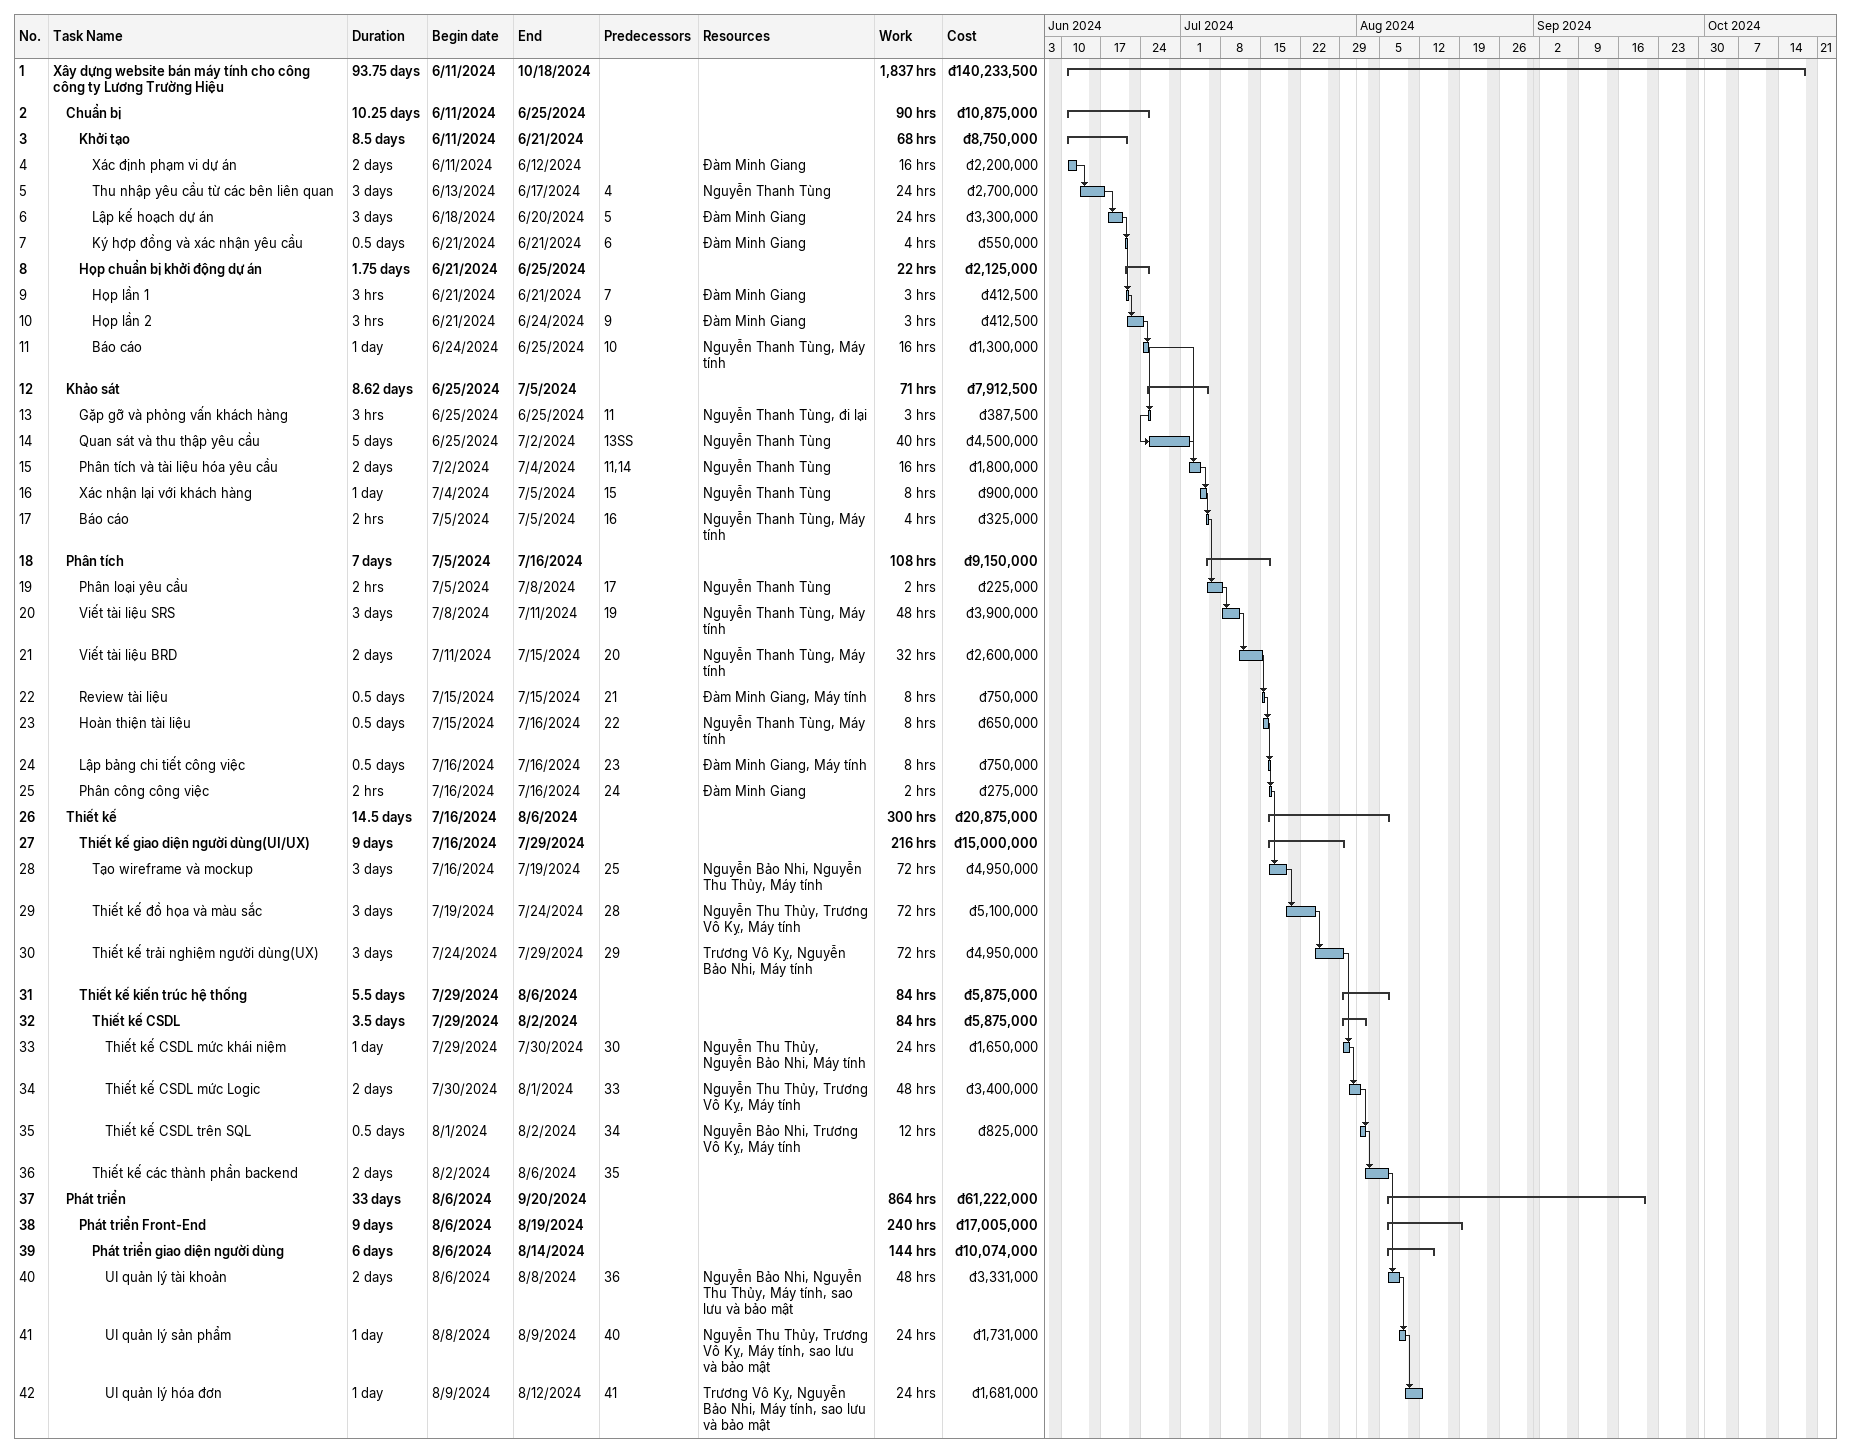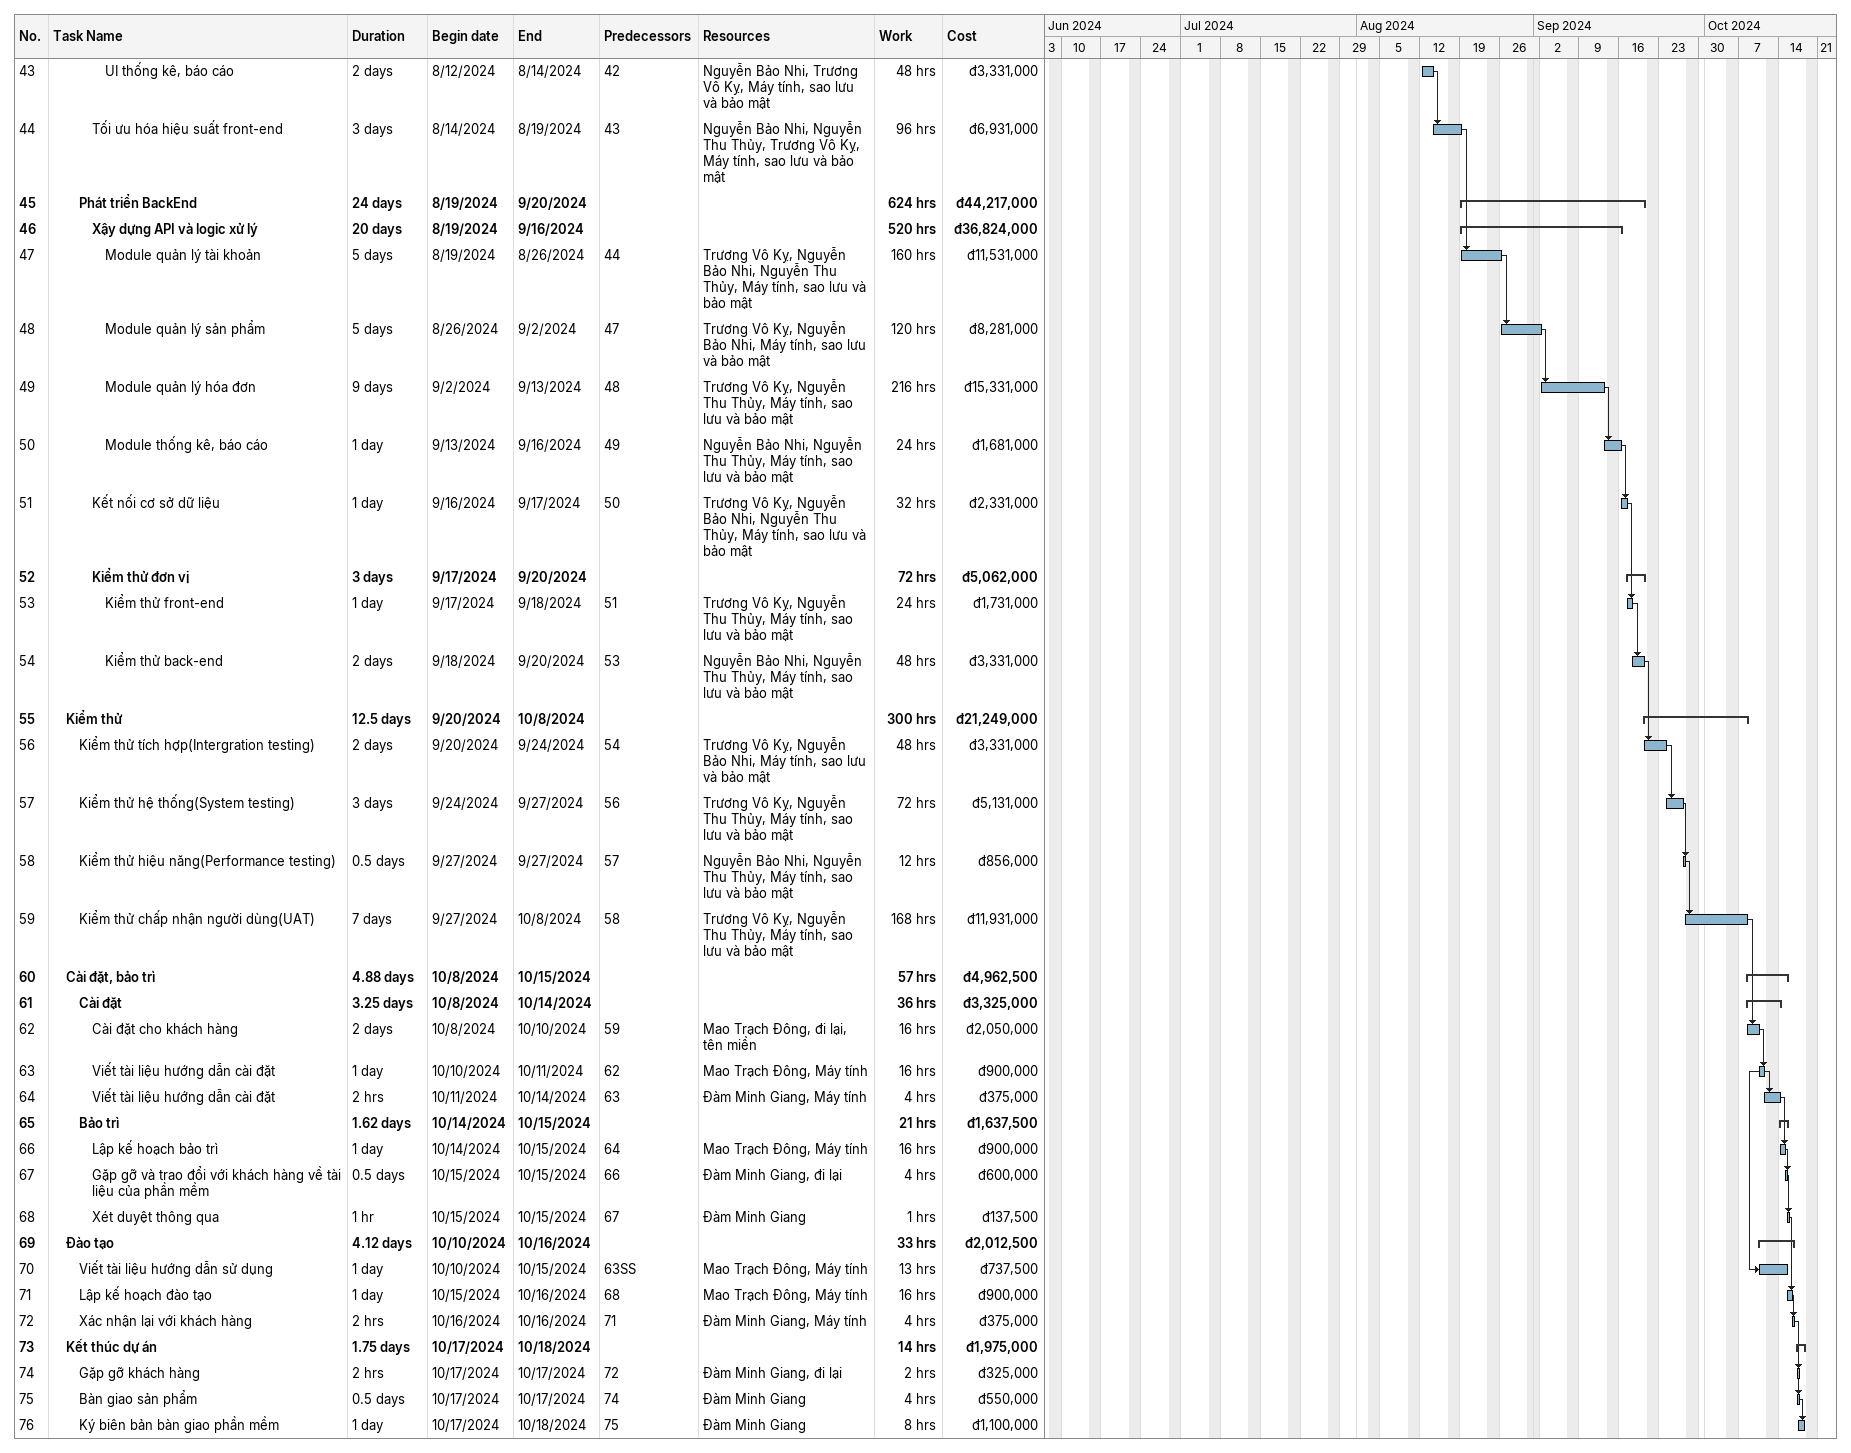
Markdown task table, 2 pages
| ID | Level | Task | Duration | Start | Finish | Predecessors | Resources | Work (h) | Cost (đ) |
|---|---|---|---|---|---|---|---|---|---|
| 1 | 1 | **Xây dựng website bán máy tính cho công công ty Lương Trường Hiệu** | 93.75d | 2024-06-11 | 2024-10-18 |  |  | 1837 | 140233500 |
| 2 | 2 | **Chuẩn bị** | 10.25d | 2024-06-11 | 2024-06-25 |  |  | 90 | 10875000 |
| 3 | 3 | **Khởi tạo** | 8.5d | 2024-06-11 | 2024-06-21 |  |  | 68 | 8750000 |
| 4 | 4 | Xác định phạm vi dự án | 2d | 2024-06-11 | 2024-06-12 |  | Đàm Minh Giang | 16 | 2200000 |
| 5 | 4 | Thu nhập yêu cầu từ các bên liên quan | 3d | 2024-06-13 | 2024-06-17 | 4 | Nguyễn Thanh Tùng | 24 | 2700000 |
| 6 | 4 | Lập kế hoạch dự án | 3d | 2024-06-18 | 2024-06-20 | 5 | Đàm Minh Giang | 24 | 3300000 |
| 7 | 4 | Ký hợp đồng và xác nhận yêu cầu | 0.5d | 2024-06-21 | 2024-06-21 | 6 | Đàm Minh Giang | 4 | 550000 |
| 8 | 3 | **Họp chuẩn bị khởi động dự án** | 1.75d | 2024-06-21 | 2024-06-25 |  |  | 22 | 2125000 |
| 9 | 4 | Họp lần 1 | 3h | 2024-06-21 | 2024-06-21 | 7 | Đàm Minh Giang | 3 | 412500 |
| 10 | 4 | Họp lần 2 | 3h | 2024-06-21 | 2024-06-24 | 9 | Đàm Minh Giang | 3 | 412500 |
| 11 | 4 | Báo cáo | 1d | 2024-06-24 | 2024-06-25 | 10 | Nguyễn Thanh Tùng, Máy tính | 16 | 1300000 |
| 12 | 2 | **Khảo sát** | 8.62d | 2024-06-25 | 2024-07-05 |  |  | 71 | 7912500 |
| 13 | 3 | Gặp gỡ và phỏng vấn khách hàng | 3h | 2024-06-25 | 2024-06-25 | 11 | Nguyễn Thanh Tùng, đi lại | 3 | 387500 |
| 14 | 3 | Quan sát và thu thập yêu cầu | 5d | 2024-06-25 | 2024-07-02 | 13SS | Nguyễn Thanh Tùng | 40 | 4500000 |
| 15 | 3 | Phân tích và tài liệu hóa yêu cầu | 2d | 2024-07-02 | 2024-07-04 | 11, 14 | Nguyễn Thanh Tùng | 16 | 1800000 |
| 16 | 3 | Xác nhận lại với khách hàng | 1d | 2024-07-04 | 2024-07-05 | 15 | Nguyễn Thanh Tùng | 8 | 900000 |
| 17 | 3 | Báo cáo | 2h | 2024-07-05 | 2024-07-05 | 16 | Nguyễn Thanh Tùng, Máy tính | 4 | 325000 |
| 18 | 2 | **Phân tích** | 7d | 2024-07-05 | 2024-07-16 |  |  | 108 | 9150000 |
| 19 | 3 | Phân loại yêu cầu | 2h | 2024-07-05 | 2024-07-08 | 17 | Nguyễn Thanh Tùng | 2 | 225000 |
| 20 | 3 | Viết tài liệu SRS | 3d | 2024-07-08 | 2024-07-11 | 19 | Nguyễn Thanh Tùng, Máy tính | 48 | 3900000 |
| 21 | 3 | Viết tài liệu BRD | 2d | 2024-07-11 | 2024-07-15 | 20 | Nguyễn Thanh Tùng, Máy tính | 32 | 2600000 |
| 22 | 3 | Review tài liệu | 0.5d | 2024-07-15 | 2024-07-15 | 21 | Đàm Minh Giang, Máy tính | 8 | 750000 |
| 23 | 3 | Hoàn thiện tài liệu | 0.5d | 2024-07-15 | 2024-07-16 | 22 | Nguyễn Thanh Tùng, Máy tính | 8 | 650000 |
| 24 | 3 | Lập bảng chi tiết công việc | 0.5d | 2024-07-16 | 2024-07-16 | 23 | Đàm Minh Giang, Máy tính | 8 | 750000 |
| 25 | 3 | Phân công công việc | 2h | 2024-07-16 | 2024-07-16 | 24 | Đàm Minh Giang | 2 | 275000 |
| 26 | 2 | **Thiết kế** | 14.5d | 2024-07-16 | 2024-08-06 |  |  | 300 | 20875000 |
| 27 | 3 | **Thiết kế giao diện người dùng(UI/UX)** | 9d | 2024-07-16 | 2024-07-29 |  |  | 216 | 15000000 |
| 28 | 4 | Tạo wireframe và mockup | 3d | 2024-07-16 | 2024-07-19 | 25 | Nguyễn Bảo Nhi, Nguyễn Thu Thủy, Máy tính | 72 | 4950000 |
| 29 | 4 | Thiết kế đồ họa và màu sắc | 3d | 2024-07-19 | 2024-07-24 | 28 | Nguyễn Thu Thủy, Trương Vô Kỵ, Máy tính | 72 | 5100000 |
| 30 | 4 | Thiết kế trải nghiệm người dùng(UX) | 3d | 2024-07-24 | 2024-07-29 | 29 | Trương Vô Kỵ, Nguyễn Bảo Nhi, Máy tính | 72 | 4950000 |
| 31 | 3 | **Thiết kế kiến trúc hệ thống** | 5.5d | 2024-07-29 | 2024-08-06 |  |  | 84 | 5875000 |
| 32 | 4 | **Thiết kế CSDL** | 3.5d | 2024-07-29 | 2024-08-02 |  |  | 84 | 5875000 |
| 33 | 5 | Thiết kế CSDL mức khái niệm | 1d | 2024-07-29 | 2024-07-30 | 30 | Nguyễn Thu Thủy, Nguyễn Bảo Nhi, Máy tính | 24 | 1650000 |
| 34 | 5 | Thiết kế CSDL mức Logic | 2d | 2024-07-30 | 2024-08-01 | 33 | Nguyễn Thu Thủy, Trương Vô Kỵ, Máy tính | 48 | 3400000 |
| 35 | 5 | Thiết kế CSDL trên SQL | 0.5d | 2024-08-01 | 2024-08-02 | 34 | Nguyễn Bảo Nhi, Trương Vô Kỵ, Máy tính | 12 | 825000 |
| 36 | 4 | Thiết kế các thành phần backend | 2d | 2024-08-02 | 2024-08-06 | 35 |  |  |  |
| 37 | 2 | **Phát triển** | 33d | 2024-08-06 | 2024-09-20 |  |  | 864 | 61222000 |
| 38 | 3 | **Phát triển Front-End** | 9d | 2024-08-06 | 2024-08-19 |  |  | 240 | 17005000 |
| 39 | 4 | **Phát triển giao diện người dùng** | 6d | 2024-08-06 | 2024-08-14 |  |  | 144 | 10074000 |
| 40 | 5 | UI quản lý tài khoản | 2d | 2024-08-06 | 2024-08-08 | 36 | Nguyễn Bảo Nhi, Nguyễn Thu Thủy, Máy tính, sao lưu và bảo mật | 48 | 3331000 |
| 41 | 5 | UI quản lý sản phẩm | 1d | 2024-08-08 | 2024-08-09 | 40 | Nguyễn Thu Thủy, Trương Vô Kỵ, Máy tính, sao lưu và bảo mật | 24 | 1731000 |
| 42 | 5 | UI quản lý hóa đơn | 1d | 2024-08-09 | 2024-08-12 | 41 | Trương Vô Kỵ, Nguyễn Bảo Nhi, Máy tính, sao lưu và bảo mật | 24 | 1681000 |
| 43 | 5 | UI thống kê, báo cáo | 2d | 2024-08-12 | 2024-08-14 | 42 | Nguyễn Bảo Nhi, Trương Vô Kỵ, Máy tính, sao lưu và bảo mật | 48 | 3331000 |
| 44 | 4 | Tối ưu hóa hiệu suất front-end | 3d | 2024-08-14 | 2024-08-19 | 43 | Nguyễn Bảo Nhi, Nguyễn Thu Thủy, Trương Vô Kỵ, Máy tính, sao lưu và bảo mật | 96 | 6931000 |
| 45 | 3 | **Phát triển BackEnd** | 24d | 2024-08-19 | 2024-09-20 |  |  | 624 | 44217000 |
| 46 | 4 | **Xậy dựng API và logic xử lý** | 20d | 2024-08-19 | 2024-09-16 |  |  | 520 | 36824000 |
| 47 | 5 | Module quản lý tài khoản | 5d | 2024-08-19 | 2024-08-26 | 44 | Trương Vô Kỵ, Nguyễn Bảo Nhi, Nguyễn Thu Thủy, Máy tính, sao lưu và bảo mật | 160 | 11531000 |
| 48 | 5 | Module quản lý sản phẩm | 5d | 2024-08-26 | 2024-09-02 | 47 | Trương Vô Kỵ, Nguyễn Bảo Nhi, Máy tính, sao lưu và bảo mật | 120 | 8281000 |
| 49 | 5 | Module quản lý hóa đơn | 9d | 2024-09-02 | 2024-09-13 | 48 | Trương Vô Kỵ, Nguyễn Thu Thủy, Máy tính, sao lưu và bảo mật | 216 | 15331000 |
| 50 | 5 | Module thống kê, báo cáo | 1d | 2024-09-13 | 2024-09-16 | 49 | Nguyễn Bảo Nhi, Nguyễn Thu Thủy, Máy tính, sao lưu và bảo mật | 24 | 1681000 |
| 51 | 4 | Kết nối cơ sở dữ liệu | 1d | 2024-09-16 | 2024-09-17 | 50 | Trương Vô Kỵ, Nguyễn Bảo Nhi, Nguyễn Thu Thủy, Máy tính, sao lưu và bảo mật | 32 | 2331000 |
| 52 | 4 | **Kiểm thử đơn vị** | 3d | 2024-09-17 | 2024-09-20 |  |  | 72 | 5062000 |
| 53 | 5 | Kiểm thử front-end | 1d | 2024-09-17 | 2024-09-18 | 51 | Trương Vô Kỵ, Nguyễn Thu Thủy, Máy tính, sao lưu và bảo mật | 24 | 1731000 |
| 54 | 5 | Kiểm thử back-end | 2d | 2024-09-18 | 2024-09-20 | 53 | Nguyễn Bảo Nhi, Nguyễn Thu Thủy, Máy tính, sao lưu và bảo mật | 48 | 3331000 |
| 55 | 2 | **Kiểm thử** | 12.5d | 2024-09-20 | 2024-10-08 |  |  | 300 | 21249000 |
| 56 | 3 | Kiểm thử tích hợp(Intergration testing) | 2d | 2024-09-20 | 2024-09-24 | 54 | Trương Vô Kỵ, Nguyễn Bảo Nhi, Máy tính, sao lưu và bảo mật | 48 | 3331000 |
| 57 | 3 | Kiểm thử hệ thống(System testing) | 3d | 2024-09-24 | 2024-09-27 | 56 | Trương Vô Kỵ, Nguyễn Thu Thủy, Máy tính, sao lưu và bảo mật | 72 | 5131000 |
| 58 | 3 | Kiểm thử hiệu năng(Performance testing) | 0.5d | 2024-09-27 | 2024-09-27 | 57 | Nguyễn Bảo Nhi, Nguyễn Thu Thủy, Máy tính, sao lưu và bảo mật | 12 | 856000 |
| 59 | 3 | Kiểm thử chấp nhận người dùng(UAT) | 7d | 2024-09-27 | 2024-10-08 | 58 | Trương Vô Kỵ, Nguyễn Thu Thủy, Máy tính, sao lưu và bảo mật | 168 | 11931000 |
| 60 | 2 | **Cài đặt, bảo trì** | 4.88d | 2024-10-08 | 2024-10-15 |  |  | 57 | 4962500 |
| 61 | 3 | **Cài đặt** | 3.25d | 2024-10-08 | 2024-10-14 |  |  | 36 | 3325000 |
| 62 | 4 | Cài đặt cho khách hàng | 2d | 2024-10-08 | 2024-10-10 | 59 | Mao Trạch Đông, đi lại, tên miền | 16 | 2050000 |
| 63 | 4 | Viết tài liệu hướng dẫn cài đặt | 1d | 2024-10-10 | 2024-10-11 | 62 | Mao Trạch Đông, Máy tính | 16 | 900000 |
| 64 | 4 | Viết tài liệu hướng dẫn cài đặt | 2h | 2024-10-11 | 2024-10-14 | 63 | Đàm Minh Giang, Máy tính | 4 | 375000 |
| 65 | 3 | **Bảo trì** | 1.62d | 2024-10-14 | 2024-10-15 |  |  | 21 | 1637500 |
| 66 | 4 | Lập kế hoạch bảo trì | 1d | 2024-10-14 | 2024-10-15 | 64 | Mao Trạch Đông, Máy tính | 16 | 900000 |
| 67 | 4 | Gặp gỡ và trao đổi với khách hàng về tài liệu của phần mềm | 0.5d | 2024-10-15 | 2024-10-15 | 66 | Đàm Minh Giang, đi lại | 4 | 600000 |
| 68 | 4 | Xét duyệt thông qua | 1h | 2024-10-15 | 2024-10-15 | 67 | Đàm Minh Giang | 1 | 137500 |
| 69 | 2 | **Đào tạo** | 4.12d | 2024-10-10 | 2024-10-16 |  |  | 33 | 2012500 |
| 70 | 3 | Viết tài liệu hướng dẫn sử dụng | 1d | 2024-10-10 | 2024-10-15 | 63SS | Mao Trạch Đông, Máy tính | 13 | 737500 |
| 71 | 3 | Lập kế hoạch đào tạo | 1d | 2024-10-15 | 2024-10-16 | 68 | Mao Trạch Đông, Máy tính | 16 | 900000 |
| 72 | 3 | Xác nhận lại với khách hàng | 2h | 2024-10-16 | 2024-10-16 | 71 | Đàm Minh Giang, Máy tính | 4 | 375000 |
| 73 | 2 | **Kết thúc dự án** | 1.75d | 2024-10-17 | 2024-10-18 |  |  | 14 | 1975000 |
| 74 | 3 | Gặp gỡ khách hàng | 2h | 2024-10-17 | 2024-10-17 | 72 | Đàm Minh Giang, đi lại | 2 | 325000 |
| 75 | 3 | Bàn giao sản phẩm | 0.5d | 2024-10-17 | 2024-10-17 | 74 | Đàm Minh Giang | 4 | 550000 |
| 76 | 3 | Ký biên bản bàn giao phần mềm | 1d | 2024-10-17 | 2024-10-18 | 75 | Đàm Minh Giang | 8 | 1100000 |
